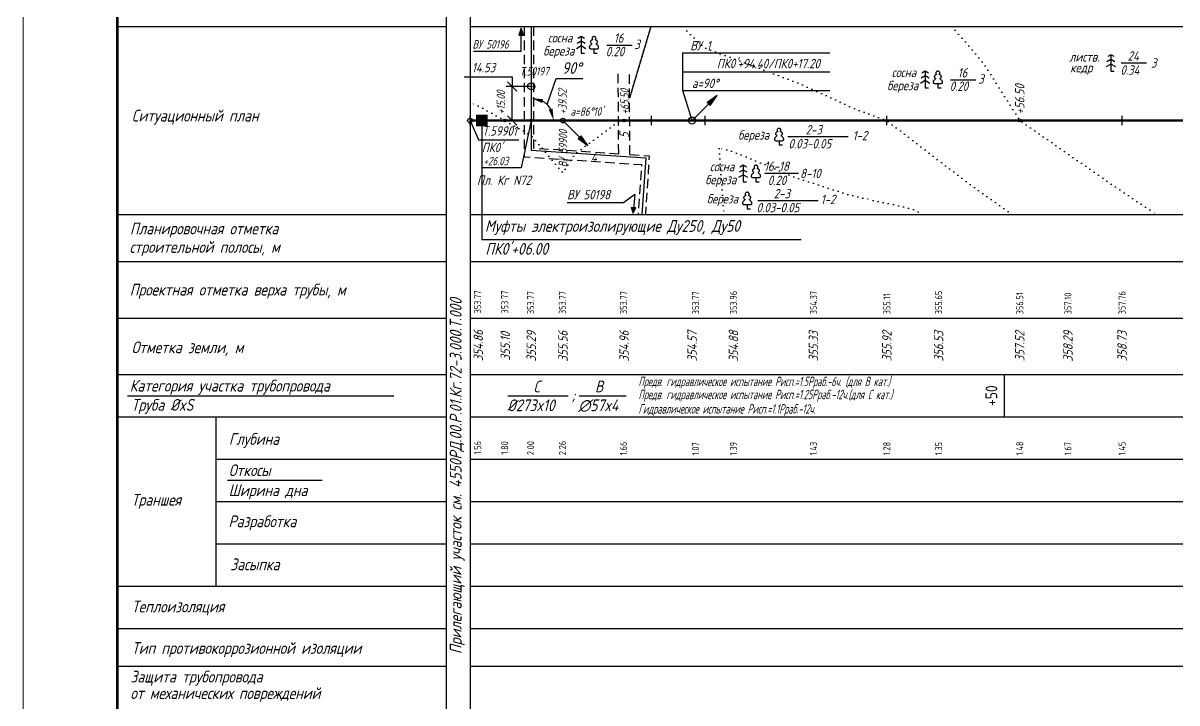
# Model space of a CAD drawing. Extents: x -1282 to 400, y 0 to 1149.
# Drawn here: x -1281.7 to -1036.4, y 709 to 853.5 of the extents above; entities that cross this region are included whole.
import ezdxf
from ezdxf.enums import TextEntityAlignment as Align

# ---------------------------------------------------------------- set-up
doc = ezdxf.new("R2010")
doc.units = 0
doc.linetypes.add('ИИDash_20_10', pattern=[3, 2, -1])
doc.linetypes.add('ИИDot', pattern=[1, 0, -1])
doc.layers.add('ИИ_ПРОФИЛЬ_025', color=7, linetype='Continuous', lineweight=25)
doc.layers.add('Подвал', color=7, linetype='Continuous')
doc.layers.add('ТХ-Л', color=140, linetype='Continuous')
doc.styles.add('1', font='simplex.shx', dxfattribs={"width": 0.8, "height": 1.5})
doc.styles.add('VNIPISIMPLEXCUR', font='simplex.shx', dxfattribs={"width": 0.8, "oblique": 15})
doc.dimstyles.new('ИИ-1000-м-dm$0', dxfattribs={"dimtxt": 2.5, "dimasz": 2.5, "dimexe": 1.25, "dimexo": 0, "dimgap": 1, "dimtad": 1, "dimtoh": 1, "dimzin": 1, "dimdsep": 46, "dimtxsty": 'VNIPISIMPLEXCUR', "dimblk": 'OBLIQUE', "dimcen": 2.5, "dimaunit": 1, "dimazin": 0, "dimtfac": 1, "dimtmove": 1, "dimatfit": 2, "dimfxl": 1, "dimarcsym": 0})
doc.dimstyles.new('ИИ-1000-м-dm$2', dxfattribs={"dimtxt": 2.5, "dimasz": 2.5, "dimexe": 1.25, "dimexo": 0, "dimgap": 1, "dimtad": 2, "dimtoh": 1, "dimzin": 1, "dimdsep": 46, "dimtxsty": 'VNIPISIMPLEXCUR', "dimcen": 2.5, "dimaunit": 1, "dimazin": 0, "dimtfac": 1, "dimtmove": 1, "dimatfit": 2, "dimfxl": 1, "dimarcsym": 0})

# ---------------------------------------------------------------- blocks, each defined once
blk = doc.blocks.new('ИИ04007')
at = {"color": 0, "linetype": 'Continuous', "lineweight": 25}
blk.add_lwpolyline([(-70, 0), (-70, -303), (0, -303), (0, 0), (-70, 0)], close=True, dxfattribs=at)
for points in [[(-70, -10), (0, -10)], [(-70, -50), (0, -50)], [(-70, -60), (0, -60)], [(-70, -72), (0, -72)], [(-70, -84), (0, -84)], [(-67.81, -88.55), (-11.16, -88.55)], [(-70, -93), (0, -93)], [(-70, -93), (-49, -93)], [(-49, -93), (-49, -102)], [(-49, -93), (-49, -129)], [(-49, -102), (0, -102)], [(-46.58, -106.46), (-26.46, -106.46)], [(-49, -111), (0, -111)], [(-49, -120), (0, -120)], [(-70, -129), (0, -129)], [(-70, -138), (0, -138)], [(-70, -146), (0, -146)]]:
    blk.add_lwpolyline(points, dxfattribs=at)
at = {"color": 0, "linetype": 'Continuous', "lineweight": 25, "style": 'VNIPISIMPLEXCUR', "oblique": 15, "width": 0.8}
for s, p in [('Ситуационный план', (-66.88, -30.21)), ('Планировочная отметка', (-67.27, -54.2)), ('строительной полосы, м', (-67.37, -58.14)), ('Проектная отметка верха трубы, м', (-67.32, -67.21)), ('Отметка земли, м', (-66.93, -79.48)), ('Категория участка трубопровода', (-67.32, -87.63)), ('Труба %%CxS', (-66.97, -91.71)), ('Глубина', (-46.25, -98.97)), ('Откосы', (-46.27, -105.61)), ('Ширина дна', (-46.32, -109.87)), ('Траншея', (-66.96, -111.89)), ('Разработка', (-46.34, -116.48)), ('Засыпка', (-45.96, -125.63)), ('Теплоизоляция', (-66.89, -134.58)), ('Тип противокоррозионной изоляции', (-66.9, -143.42)), ('Защита трубопровода', (-67.2, -149.5)), ('от механических повреждений', (-67.17, -153.01))]:
    blk.add_text(s, height=2.5, dxfattribs=at).set_placement(p)
blk = doc.blocks.new('ИИ15002')
at = {"linetype": 'Continuous', "lineweight": 25}
h = blk.add_hatch(color=0, dxfattribs=at)
edge = h.paths.add_edge_path()
edge.add_arc((0, 0), 0.3, 0, 360)
at = {"color": 0, "linetype": 'Continuous', "lineweight": 25}
blk.add_circle((0, 0), 0.3, dxfattribs=at)
at = {"color": 0, "linetype": 'Continuous', "style": 'VNIPISIMPLEXCUR', "oblique": 15, "width": 0.8}
blk.add_attdef('STATIONING', (1, 1.3), '', height=2, rotation=90, dxfattribs=at)
at = {"color": 7, "linetype": 'Continuous', "style": 'VNIPISIMPLEXCUR', "oblique": 15, "width": 0.8}
blk.add_attdef('HEIGHT', text='', height=2, dxfattribs=at).set_placement((0, -1.3), align=Align.TOP_CENTER)
blk = doc.blocks.new('ИИ053672А')
at = {"color": 0, "linetype": 'Continuous'}
for points in [[(0.85, 2.01), (0, 2.5), (-0.85, 2.01)], [(0.7, 3.1), (0, 3.5), (-0.7, 3.1)], [(0, 3.5), (0, 0), (0.7, 0)], [(1, 0.92), (0, 1.5), (-1, 0.92)]]:
    blk.add_lwpolyline(points, dxfattribs=at)
at = {"color": 0, "linetype": 'Continuous', "style": 'VNIPISIMPLEXCUR', "oblique": 15, "width": 0.8}
blk.add_attdef('RACE1', text='', height=2, dxfattribs=at).set_placement((-2, 2.25), align=Align.RIGHT)
blk.add_attdef('HEIGHT', (2, 2.25), '', height=2, dxfattribs=at)
blk.add_attdef('DISTANCE', text='', height=2, dxfattribs=at).set_placement((8.5, 1.75), align=Align.MIDDLE_LEFT)
blk.add_attdef('RACE2', text='', height=2, dxfattribs=at).set_placement((-2, 1.25), align=Align.TOP_RIGHT)
blk.add_attdef('THICKNESS', text='', height=2, dxfattribs=at).set_placement((2, 1.25), align=Align.TOP_LEFT)
blk = doc.blocks.new('ИИ053674А')
at = {"color": 0, "linetype": 'Continuous'}
for points in [[(-0.5, 2.01), (-1.35, 2.5), (-2.2, 2.01)], [(-0.65, 3.1), (-1.35, 3.5), (-2.05, 3.1)], [(-1.35, 3.5), (-1.35, 0), (-0.65, 0)], [(-0.35, 0.92), (-1.35, 1.5), (-2.35, 0.92)], [(1.35, 0.88), (1.35, 0), (2.05, 0)]]:
    blk.add_lwpolyline(points, dxfattribs=at)
blk.add_lwpolyline([(1.35, 0.88), (1.48, 0.88), (1.69, 0.88), (1.83, 0.88), (1.96, 0.89), (2.08, 0.91), (2.17, 0.94), (2.26, 1), (2.31, 1.07), (2.33, 1.15), (2.34, 1.23), (2.34, 1.29), (2.31, 1.38), (2.28, 1.45), (2.23, 1.52), (2.15, 1.61), (2.07, 1.69), (2, 1.77), (1.92, 1.84), (1.89, 1.89), (1.86, 1.93), (1.85, 1.97), (1.85, 1.99), (1.87, 2.02), (1.9, 2.05), (1.96, 2.12), (2.03, 2.2), (2.08, 2.29), (2.1, 2.37), (2.09, 2.44), (2.06, 2.52), (2.02, 2.58), (1.98, 2.62), (1.95, 2.65), (1.9, 2.68), (1.85, 2.71), (1.76, 2.76), (1.71, 2.79), (1.69, 2.81), (1.67, 2.83), (1.67, 2.85), (1.67, 2.87), (1.69, 2.89), (1.7, 2.93), (1.72, 2.97), (1.75, 3.03), (1.76, 3.1), (1.76, 3.19), (1.75, 3.25), (1.71, 3.32), (1.67, 3.38), (1.63, 3.41), (1.6, 3.44), (1.53, 3.48), (1.48, 3.49), (1.42, 3.5), (1.35, 3.5), (1.28, 3.5), (1.22, 3.49), (1.17, 3.48), (1.1, 3.44), (1.07, 3.41), (1.03, 3.38), (0.99, 3.32), (0.95, 3.25), (0.94, 3.19), (0.94, 3.1), (0.95, 3.03), (0.98, 2.97), (1, 2.93), (1.01, 2.89), (1.03, 2.87), (1.03, 2.85), (1.03, 2.83), (1.01, 2.81), (0.99, 2.79), (0.94, 2.76), (0.85, 2.71), (0.8, 2.68), (0.75, 2.65), (0.72, 2.62), (0.68, 2.58), (0.64, 2.52), (0.61, 2.44), (0.6, 2.37), (0.62, 2.29), (0.67, 2.2), (0.74, 2.12), (0.8, 2.05), (0.83, 2.02), (0.85, 1.99), (0.85, 1.97), (0.84, 1.93), (0.81, 1.89), (0.78, 1.84), (0.7, 1.77), (0.63, 1.69), (0.55, 1.61), (0.47, 1.52), (0.42, 1.45), (0.39, 1.38), (0.36, 1.29), (0.36, 1.23), (0.37, 1.15), (0.39, 1.07), (0.44, 1), (0.53, 0.94), (0.62, 0.91), (0.74, 0.89), (0.87, 0.88), (1.01, 0.88), (1.22, 0.88)], close=True, dxfattribs=at)
at = {"color": 0, "linetype": 'Continuous', "style": 'VNIPISIMPLEXCUR', "oblique": 15, "width": 0.8}
blk.add_attdef('RACE1', text='', height=2, dxfattribs=at).set_placement((-3.25, 2.25), align=Align.RIGHT)
blk.add_attdef('HEIGHT', (3, 2), '', height=2, dxfattribs=at)
blk.add_attdef('DISTANCE', text='', height=2, dxfattribs=at).set_placement((9.5, 1.75), align=Align.MIDDLE_LEFT)
blk.add_attdef('RACE2', text='', height=2, dxfattribs=at).set_placement((-3.25, 1.25), align=Align.TOP_RIGHT)
blk.add_attdef('THICKNESS', text='', height=2, dxfattribs=at).set_placement((3, 1.5), align=Align.TOP_LEFT)
blk = doc.blocks.new('ИИ053671А')
at = {"color": 0, "linetype": 'Continuous'}
blk.add_lwpolyline([(0, 0.88), (0.13, 0.88), (0.34, 0.88), (0.48, 0.88), (0.61, 0.89), (0.73, 0.91), (0.82, 0.94), (0.91, 1), (0.96, 1.07), (0.98, 1.15), (0.99, 1.23), (0.99, 1.29), (0.96, 1.38), (0.93, 1.45), (0.88, 1.52), (0.8, 1.61), (0.72, 1.69), (0.65, 1.77), (0.57, 1.84), (0.54, 1.89), (0.51, 1.93), (0.5, 1.97), (0.5, 1.99), (0.52, 2.02), (0.55, 2.05), (0.61, 2.12), (0.68, 2.2), (0.73, 2.29), (0.75, 2.37), (0.74, 2.44), (0.71, 2.52), (0.67, 2.58), (0.63, 2.62), (0.6, 2.65), (0.55, 2.68), (0.5, 2.71), (0.41, 2.76), (0.36, 2.79), (0.34, 2.81), (0.32, 2.83), (0.32, 2.85), (0.32, 2.87), (0.34, 2.89), (0.35, 2.93), (0.37, 2.97), (0.4, 3.03), (0.41, 3.1), (0.41, 3.19), (0.4, 3.25), (0.36, 3.32), (0.32, 3.38), (0.28, 3.41), (0.25, 3.44), (0.18, 3.48), (0.13, 3.49), (0.07, 3.5), (0, 3.5), (-0.07, 3.5), (-0.13, 3.49), (-0.18, 3.48), (-0.25, 3.44), (-0.28, 3.41), (-0.32, 3.38), (-0.36, 3.32), (-0.4, 3.25), (-0.41, 3.19), (-0.41, 3.1), (-0.4, 3.03), (-0.37, 2.97), (-0.35, 2.93), (-0.34, 2.89), (-0.32, 2.87), (-0.32, 2.85), (-0.32, 2.83), (-0.34, 2.81), (-0.36, 2.79), (-0.41, 2.76), (-0.5, 2.71), (-0.55, 2.68), (-0.6, 2.65), (-0.63, 2.62), (-0.67, 2.58), (-0.71, 2.52), (-0.74, 2.44), (-0.75, 2.37), (-0.73, 2.29), (-0.68, 2.2), (-0.61, 2.12), (-0.55, 2.05), (-0.52, 2.02), (-0.5, 1.99), (-0.5, 1.97), (-0.51, 1.93), (-0.54, 1.89), (-0.57, 1.84), (-0.65, 1.77), (-0.72, 1.69), (-0.8, 1.61), (-0.88, 1.52), (-0.93, 1.45), (-0.96, 1.38), (-0.99, 1.29), (-0.99, 1.23), (-0.98, 1.15), (-0.96, 1.07), (-0.91, 1), (-0.82, 0.94), (-0.73, 0.91), (-0.61, 0.89), (-0.48, 0.88), (-0.34, 0.88), (-0.13, 0.88)], close=True, dxfattribs=at)
blk.add_lwpolyline([(0, 0.88), (0, 0), (0.7, 0)], dxfattribs=at)
at = {"color": 0, "linetype": 'Continuous', "style": 'VNIPISIMPLEXCUR', "oblique": 15, "width": 0.8}
blk.add_attdef('RACE1', text='', height=2, dxfattribs=at).set_placement((-2, 2.25), align=Align.RIGHT)
blk.add_attdef('HEIGHT', (2, 2.25), '', height=2, dxfattribs=at)
blk.add_attdef('DISTANCE', text='', height=2, dxfattribs=at).set_placement((8.5, 1.75), align=Align.MIDDLE_LEFT)
blk.add_attdef('RACE2', text='', height=2, dxfattribs=at).set_placement((-2, 1.25), align=Align.TOP_RIGHT)
blk.add_attdef('THICKNESS', text='', height=2, dxfattribs=at).set_placement((2, 1.25), align=Align.TOP_LEFT)
blk = doc.blocks.new('ИИ04101')
at = {"linetype": 'Continuous', "lineweight": 25}
blk.add_hatch(color=0, dxfattribs=at).paths.add_polyline_path([(5, -0.44), (7.5, 0), (5, 0.44)])
at = {"color": 0, "linetype": 'Continuous', "lineweight": 25}
blk.add_lwpolyline([(7.5, 0), (0, 0)], dxfattribs=at)
blk.add_lwpolyline([(5, -0.44), (7.5, 0), (5, 0.44)], close=True, dxfattribs=at)
blk = doc.blocks.new('ИИ050052Р')
at = {"linetype": 'Continuous', "lineweight": 25}
h = blk.add_hatch(color=0, dxfattribs=at)
edge = h.paths.add_edge_path()
edge.add_arc((0, 0), 0.15, 0, 360)
at = {"color": 0, "linetype": 'Continuous', "lineweight": 25}
for radius in [0.75, 0.15]:
    blk.add_circle((0, 0), radius, dxfattribs=at)
at = {"color": 0, "linetype": 'Continuous', "style": 'VNIPISIMPLEXCUR', "oblique": 15, "width": 0.8}
for tag, p in [('CENTRE', (1.45, 0.7)), ('HEIGHT', (1.45, -2.7))]:
    blk.add_attdef(tag, p, '', height=2, dxfattribs=at)
for tag, p in [('NUMBER', (-2, -1)), ('STATIONING', (-2, -4.4)), ('ALPHA', (-2, -7.8))]:
    blk.add_attdef(tag, text='', height=2, dxfattribs=at).set_placement(p, align=Align.RIGHT)
at = {"color": 253, "linetype": 'Continuous', "style": 'VNIPISIMPLEXCUR', "oblique": 15, "width": 0.8, "flags": 1}
blk.add_attdef('NOTE', text='', height=1.6, dxfattribs=at).set_placement((-2, -10.8), align=Align.RIGHT)
blk = doc.blocks.new('*U35')
at = {"color": 0, "linetype": 'ByBlock', "lineweight": -2}
for points in [[(-1.93, 6.39), (-1.93, 14.39)], [(-1.93, 14.39), (29.28, 14.39)], [(-1.93, 10.39), (29.28, 10.39)], [(-1.93, 6.39), (29.28, 6.39)], [(0, 0), (-1.93, 6.39)]]:
    blk.add_lwpolyline(points, dxfattribs=at)
blk = doc.blocks.new('ИИ15009')
at = {"linetype": 'Continuous', "lineweight": 25}
blk.add_hatch(color=0, dxfattribs=at).paths.add_polyline_path([(0, 0), (1.5, -0.5), (1.5, 0.5)])
at = {"color": 0, "linetype": 'Continuous', "lineweight": 25}
blk.add_lwpolyline([(0, 0), (1.5, -0.5), (1.5, 0.5)], close=True, dxfattribs=at)
blk.add_lwpolyline([(5, 0), (0, 0)], dxfattribs=at)
blk = doc.blocks.new('*D36')
at = {"layer": 'Defpoints', "color": 0, "transparency": 16777216}
for p in [(-1173.7, 852.82), (-1169.55, 835.21), (-1186.71, 832.82), (-148.11, 832.82), (-1173.7, 826.51)]:
    blk.add_point(p, dxfattribs=at)
at = {"layer": 'ИИ_ПРОФИЛЬ_025', "color": 0, "lineweight": -2, "transparency": 16777216}
for p, q in [((-1170.31, 836.2), (-1168.42, 841.73)), ((-1168.42, 841.73), (-1162.76, 841.73))]:
    blk.add_line(p, q, dxfattribs=at)
blk.add_arc((-1173.7, 832.82), 4.79, 30.2808, 59.7255, dxfattribs=at)
at = {"layer": 'ИИ_ПРОФИЛЬ_025', "color": 0, "transparency": 16777216}
for points in [[(-1171.39, 836.55), (-1171.18, 837.35), (-1173.7, 837.6)], [(-1169.16, 835.34), (-1169.97, 835.12), (-1168.91, 832.82)]]:
    blk.add_solid(points, dxfattribs=at)
at = {"layer": 'ИИ_ПРОФИЛЬ_025', "color": 0, "transparency": 16777216, "insert": (-1165.09, 843.98), "char_height": 2.5, "attachment_point": 5, "style": 'VNIPISIMPLEXCUR'}
blk.add_mtext('90°', dxfattribs=at)
blk = doc.blocks.new('_Oblique')
at = {"color": 0, "linetype": 'ByBlock', "lineweight": -2}
blk.add_line((-0.5, -0.5), (0.5, 0.5), dxfattribs=at)
blk = doc.blocks.new('*D37')
at = {"layer": 'Defpoints', "color": 0, "transparency": 16777216}
for p in [(-1177.75, 840.08), (-1173.7, 840.08, 177.8), (-1173.7, 832.82)]:
    blk.add_point(p, dxfattribs=at)
at = {"layer": 'ИИ_ПРОФИЛЬ_025', "color": 0, "lineweight": -2, "transparency": 16777216}
for p, q in [((-1187.92, 842.08), (-1177.75, 842.08)), ((-1177.75, 842.08), (-1177.75, 840.08)), ((-1173.7, 840.08), (-1179, 840.08)), ((-1177.75, 832.82), (-1177.75, 840.08)), ((-1173.7, 832.82), (-1179, 832.82))]:
    blk.add_line(p, q, dxfattribs=at)
at = {"layer": 'ИИ_ПРОФИЛЬ_025', "color": 0, "lineweight": -2, "transparency": 16777216, "xscale": 2, "yscale": 2, "zscale": 2}
for p, rotation in [((-1177.75, 840.08), 90.00634084532464), ((-1177.75, 832.82), 270.0063408453246)]:
    blk.add_blockref('_Oblique', p, dxfattribs=dict(at, rotation=rotation))
at = {"layer": 'ИИ_ПРОФИЛЬ_025', "color": 0, "transparency": 16777216, "insert": (-1183.84, 844.08), "char_height": 2, "attachment_point": 5, "style": 'VNIPISIMPLEXCUR'}
blk.add_mtext('14.53', dxfattribs=at)
blk = doc.blocks.new('Siberia.Format{2cbf39c7-8ef5-4aea-8fe3-75a881f60512}')
at = {"layer": 'ИИ_ПРОФИЛЬ_025', "color": 0, "linetype": 'Continuous', "lineweight": 15}
blk.add_lwpolyline([(0, 0), (1682, 0), (1682, 594), (0, 594), (0, 0)], dxfattribs=at)
at = {"layer": 'ИИ_ПРОФИЛЬ_025', "color": 0, "linetype": 'Continuous', "lineweight": 60}
blk.add_lwpolyline([(20, 5), (1677, 5), (1677, 589), (20, 589), (20, 5)], dxfattribs=at)

msp = doc.modelspace()

# ---------------------------------------------------------------- hatches: boundary and pattern name
at = {"layer": 'ТХ-Л'}
h = msp.add_hatch(color=256, dxfattribs=at)
h.dxf.hatch_style = 1
h.paths.add_polyline_path([(-1185.213, 833.803), (-1185.213, 832.817), (-1183.213, 832.817), (-1183.213, 833.803)])
h.paths.add_polyline_path([(-1184.213, 832.817), (-1185.213, 832.817), (-1185.213, 832.064), (-1184.213, 832.06)])
h.paths.add_polyline_path([(-1183.213, 832.057), (-1183.213, 832.817), (-1184.213, 832.817), (-1184.213, 832.06)])

# ---------------------------------------------------------------- linework, layer by layer
at = {"layer": 'ИИ_ПРОФИЛЬ_025', "flags": 128}
for points in [[(-1186.713, 862.817), (-1186.713, 559.817)], [(-1186.713, 852.817), (-148.113, 852.817)], [(-1173.701, 852.817), (-1173.698, 826.507), (-1149.326, 824.875), (-1150.203, 812.817)], [(-1157.643, 848.875), (-1152.261, 848.875)], [(-1175.808, 847.486), (-1185.996, 847.486)], [(-1048.295, 845.084), (-1042.914, 845.084)], [(-1084.547, 841.504), (-1079.165, 841.504)], [(-1186.713, 831.817), (-1186.713, 833.817)], [(-1186.713, 832.817), (-898.113, 832.817)], [(-1186.713, 832.817), (-1184.916, 828.731), (-1176.335, 828.731)], [(-1148.113, 831.817), (-1148.113, 833.817)], [(-1136.713, 831.817), (-1136.713, 833.817)], [(-1098.113, 831.817), (-1098.113, 833.817)], [(-1048.113, 831.817), (-1048.113, 833.817)], [(-1119.165, 829.412), (-1106.352, 829.412)], [(-1124.041, 821.598), (-1116.878, 821.598)], [(-1151.687, 817.097), (-1154.093, 815.332), (-1166.032, 815.332)], [(-1125.516, 815.816), (-1112.703, 815.816)], [(-1186.713, 812.817), (-148.113, 812.817)], [(-1186.713, 802.817), (-148.113, 802.817)], [(-1186.713, 790.817), (-148.113, 790.817)], [(-1186.713, 778.817), (-148.113, 778.817)], [(-1186.713, 769.817), (-148.113, 769.817)], [(-1186.713, 760.817), (-148.113, 760.817)], [(-1186.713, 751.817), (-148.113, 751.817)], [(-1186.713, 742.817), (-148.113, 742.817)], [(-1186.713, 733.817), (-148.113, 733.817)], [(-1186.713, 724.817), (-148.113, 724.817)], [(-1186.713, 716.817), (-148.113, 716.817)]]:
    msp.add_lwpolyline(points, dxfattribs=at)
at = {"layer": 'ИИ_ПРОФИЛЬ_025', "linetype": 'ИИDash_20_10', "flags": 128}
for points in [[(-1175.201, 852.817), (-1175.198, 825.104), (-1150.271, 823.453), (-1150.976, 812.817)], [(-1173.201, 852.817), (-1173.198, 826.974), (-1155.109, 825.763)]]:
    msp.add_lwpolyline(points, dxfattribs=at)
at = {"layer": 'ИИ_ПРОФИЛЬ_025', "elevation": -177.78, "flags": 128}
msp.add_lwpolyline([(-1148.255, 852.817), (-1152.803, 837.593)], dxfattribs=at)
at = {"layer": 'ИИ_ПРОФИЛЬ_025', "linetype": 'ИИDot', "flags": 128}
for points in [[(-1148.254, 852.817), (-1152.801, 837.593)], [(-1071.445, 812.817), (-1080.403, 819.191), (-1098.113, 832.817), (-1104.765, 835.266), (-1116.821, 840.751), (-1136.921, 848.32), (-1141.558, 852.817)], [(-1084.33, 852.817), (-1082.531, 850.827), (-1077.629, 845.08), (-1069.791, 832.817), (-1050.239, 819.185), (-1040.739, 812.817)], [(-1155.15, 832.576), (-1164.399, 825.736), (-1166.989, 821.715), (-1173.846, 829.794), (-1185.738, 836.374), (-1186.713, 836.252)], [(-1090.56, 812.817), (-1092.074, 813.806), (-1095.869, 814.769), (-1102.111, 816.074), (-1106.547, 817.144), (-1118.197, 820.923), (-1123.699, 823.336), (-1131.61, 826.526), (-1133.736, 826.843)]]:
    msp.add_lwpolyline(points, dxfattribs=at)
at = {"layer": 'ИИ_ПРОФИЛЬ_025', "linetype": 'ИИDash_20_10', "flags": 128}
for points, elevation in [([(-1155.109, 825.763), (-1155.212, 842.716)], -0.27), ([(-1152.73, 825.604), (-1152.834, 842.746)], -0.33), ([(-1152.73, 825.604), (-1148.634, 825.323), (-1149.41, 812.817)], -0.33)]:
    msp.add_lwpolyline(points, dxfattribs=dict(at, elevation=elevation))
at = {"layer": 'ИИ_ПРОФИЛЬ_025'}
msp.add_lwpolyline([(-1173.699, 832.817), (-1175.827, 822.743), (-1184.092, 822.743)], dxfattribs=at)
at = {"layer": 'ИИ_ПРОФИЛЬ_025', "linetype": 'ИИDot', "elevation": -177.78, "flags": 128}
msp.add_lwpolyline([(-1133.736, 826.843), (-1133.547, 823.83), (-1132.764, 812.817)], dxfattribs=at)
at = {"layer": 'ИИ_ПРОФИЛЬ_025'}
for centre in [(-1186.713, 832.817), (-1166.953, 832.817)]:
    msp.add_circle(centre, 0.5, dxfattribs=at)
at = {"layer": 'ТХ-Л', "const_width": 0.5}
for points in [[(-1185.213, 831.803), (-1185.213, 833.803), (-1183.213, 833.803), (-1183.213, 831.803), (-1185.213, 831.803)], [(-1186.713, 832.817), (-898.113, 832.817)]]:
    msp.add_lwpolyline(points, dxfattribs=at)
at = {"layer": 'ТХ-Л'}
for points in [[(-1184.213, 832.817), (-1184.213, 807.52), (-1116.288, 807.52)], [(-1073.113, 769.817), (-1073.113, 778.817)], [(-1178.642, 774.25), (-1165.822, 774.25)], [(-1163.504, 774.25), (-1153.505, 774.25)]]:
    msp.add_lwpolyline(points, dxfattribs=at)

# ---------------------------------------------------------------- block references
at = {"layer": 'ИИ_ПРОФИЛЬ_025', "linetype": 'Continuous'}
msp.add_blockref('Siberia.Format{2cbf39c7-8ef5-4aea-8fe3-75a881f60512}', (-1281.713, 554.817), dxfattribs=at)
at = {"layer": 'ИИ_ПРОФИЛЬ_025'}
msp.add_blockref('ИИ04007', (-1191.713, 862.817), dxfattribs=at)
for name, p, rotation in [('ИИ15009', (-1175.808, 852.486), 270), ('*U35', (-1139.513, 832.817), 359.9999404567986), ('ИИ04101', (-1139.513, 832.817), 45), ('ИИ04101', (-1166.953, 832.817), 315)]:
    msp.add_blockref(name, p, dxfattribs=dict(at, rotation=rotation))
ref = msp.add_blockref('ИИ053674А', (-1161.715, 847.17), dxfattribs=dict(at, rotation=359.9999404500813))
ref.add_attrib('RACE1', 'сосна', dxfattribs={"layer": '0', "color": 0, "linetype": 'Continuous', "height": 2, "rotation": 359.99994, "style": 'VNIPISIMPLEXCUR', "oblique": 15, "width": 0.8}).set_placement((-1164.965, 849.42), align=Align.RIGHT)
ref.add_attrib('RACE2', 'береза', dxfattribs={"layer": '0', "color": 0, "linetype": 'Continuous', "height": 2, "rotation": 359.99994, "style": 'VNIPISIMPLEXCUR', "oblique": 15, "width": 0.8}).set_placement((-1164.53, 848.626), align=Align.TOP_RIGHT)
ref.add_attrib('HEIGHT', '16', (-1156.157, 849.357), dxfattribs={"layer": '0', "color": 0, "linetype": 'Continuous', "height": 2, "rotation": 359.99994, "style": 'VNIPISIMPLEXCUR', "oblique": 15, "width": 0.8})
ref.add_attrib('THICKNESS', '0.20', dxfattribs={"layer": '0', "color": 0, "linetype": 'Continuous', "height": 2, "rotation": 359.99994, "style": 'VNIPISIMPLEXCUR', "oblique": 15, "width": 0.8}).set_placement((-1157.855, 848.478), align=Align.TOP_LEFT)
ref.add_attrib('DISTANCE', '3', dxfattribs={"layer": '0', "color": 0, "linetype": 'Continuous', "height": 2, "rotation": 359.99994, "style": 'VNIPISIMPLEXCUR', "oblique": 15, "width": 0.8}).set_placement((-1151.767, 849.035), align=Align.MIDDLE_LEFT)
ref = msp.add_blockref('ИИ050052Р', (-1139.513, 832.817), dxfattribs=dict(at, rotation=359.9999404509227))
ref.add_attrib('NUMBER', 'ВУ 1', dxfattribs={"layer": '0', "color": 0, "height": 2, "rotation": 359.99994, "style": 'VNIPISIMPLEXCUR', "oblique": 15, "width": 0.8}).set_placement((-1135.599, 847.747), align=Align.RIGHT)
ref.add_attrib('STATIONING', "ПК0'+94.40/ПК0+17.20", dxfattribs={"layer": '0', "color": 0, "height": 2, "rotation": 359.99994, "style": 'VNIPISIMPLEXCUR', "oblique": 15, "width": 0.8}).set_placement((-1112.347, 843.923), align=Align.RIGHT)
ref.add_attrib('ALPHA', 'a=90°', dxfattribs={"layer": '0', "color": 0, "height": 2, "rotation": 359.99994, "style": 'VNIPISIMPLEXCUR', "oblique": 15, "width": 0.8}).set_placement((-1133.893, 839.724), align=Align.RIGHT)
ref = msp.add_blockref('ИИ053672А', (-1050.464, 843.305), dxfattribs=dict(at, rotation=359.9999404500813))
ref.add_attrib('RACE1', 'листв.', dxfattribs={"layer": '0', "color": 0, "linetype": 'Continuous', "height": 2, "rotation": 359.99994, "style": 'VNIPISIMPLEXCUR', "oblique": 15, "width": 0.8}).set_placement((-1052.905, 845.35), align=Align.RIGHT)
ref.add_attrib('RACE2', 'кедр', dxfattribs={"layer": '0', "color": 0, "linetype": 'Continuous', "height": 2, "rotation": 359.99994, "style": 'VNIPISIMPLEXCUR', "oblique": 15, "width": 0.8}).set_placement((-1054.408, 845.061), align=Align.TOP_RIGHT)
ref.add_attrib('HEIGHT', '24', (-1046.93, 845.547), dxfattribs={"layer": '0', "color": 0, "linetype": 'Continuous', "height": 2, "rotation": 359.99994, "style": 'VNIPISIMPLEXCUR', "oblique": 15, "width": 0.8})
ref.add_attrib('THICKNESS', '0.34', dxfattribs={"layer": '0', "color": 0, "linetype": 'Continuous', "height": 2, "rotation": 359.99994, "style": 'VNIPISIMPLEXCUR', "oblique": 15, "width": 0.8}).set_placement((-1048.464, 844.555), align=Align.TOP_LEFT)
ref.add_attrib('DISTANCE', '3', dxfattribs={"layer": '0', "color": 0, "linetype": 'Continuous', "height": 2, "rotation": 359.99994, "style": 'VNIPISIMPLEXCUR', "oblique": 15, "width": 0.8}).set_placement((-1041.964, 845.055), align=Align.MIDDLE_LEFT)
ref = msp.add_blockref('ИИ050052Р', (-1173.699, 840.082, 177.8), dxfattribs=at)
ref.add_attrib('NUMBER', 'Т.50197', dxfattribs={"layer": '0', "color": 0, "linetype": 'Continuous', "height": 1.8, "rotation": 0, "style": 'VNIPISIMPLEXCUR', "oblique": 15, "width": 0.75}).set_placement((-1169.986, 842.384, 177.8), align=Align.RIGHT)
ref = msp.add_blockref('ИИ053674А', (-1088.619, 839.799), dxfattribs=dict(at, rotation=359.9999404500813))
ref.add_attrib('RACE1', 'сосна', dxfattribs={"layer": '0', "color": 0, "linetype": 'Continuous', "height": 2, "rotation": 359.99994, "style": 'VNIPISIMPLEXCUR', "oblique": 15, "width": 0.8}).set_placement((-1091.869, 842.049), align=Align.RIGHT)
ref.add_attrib('RACE2', 'береза', dxfattribs={"layer": '0', "color": 0, "linetype": 'Continuous', "height": 2, "rotation": 359.99994, "style": 'VNIPISIMPLEXCUR', "oblique": 15, "width": 0.8}).set_placement((-1091.434, 841.255), align=Align.TOP_RIGHT)
ref.add_attrib('HEIGHT', '16', (-1083.061, 841.986), dxfattribs={"layer": '0', "color": 0, "linetype": 'Continuous', "height": 2, "rotation": 359.99994, "style": 'VNIPISIMPLEXCUR', "oblique": 15, "width": 0.8})
ref.add_attrib('THICKNESS', '0.20', dxfattribs={"layer": '0', "color": 0, "linetype": 'Continuous', "height": 2, "rotation": 359.99994, "style": 'VNIPISIMPLEXCUR', "oblique": 15, "width": 0.8}).set_placement((-1084.759, 841.107), align=Align.TOP_LEFT)
ref.add_attrib('DISTANCE', '3', dxfattribs={"layer": '0', "color": 0, "linetype": 'Continuous', "height": 2, "rotation": 359.99994, "style": 'VNIPISIMPLEXCUR', "oblique": 15, "width": 0.8}).set_placement((-1078.671, 841.664), align=Align.MIDDLE_LEFT)
ref = msp.add_blockref('ИИ15002', (-1179.308, 832.817), dxfattribs=at)
ref.add_attrib('STATIONING', '+15.00', (-1179.242, 834.153), dxfattribs={"layer": '0', "color": 0, "linetype": 'Continuous', "height": 1.8, "rotation": 90, "style": 'VNIPISIMPLEXCUR', "oblique": 15, "width": 0.75})
ref = msp.add_blockref('ИИ15002', (-1153.963, 832.817), dxfattribs=at)
ref.add_attrib('STATIONING', '+65.50', (-1152.963, 834.117), dxfattribs={"layer": '0', "color": 0, "linetype": 'Continuous', "height": 1.8, "rotation": 90, "style": 'VNIPISIMPLEXCUR', "oblique": 15, "width": 0.75})
msp.add_blockref('ИИ15002', (-1069.863, 832.817), dxfattribs=at).add_auto_attribs({'STATIONING': '+56.50'})
ref = msp.add_blockref('ИИ15002', (-1173.699, 832.817), dxfattribs=at)
ref.add_attrib('STATIONING', '+26.03', (-1183.868, 823.302), dxfattribs={"layer": '0', "color": 0, "linetype": 'Continuous', "height": 1.8, "style": 'VNIPISIMPLEXCUR', "oblique": 15, "width": 0.75})
ref = msp.add_blockref('ИИ053671А', (-1121.019, 827.633), dxfattribs=dict(at, rotation=359.9999404500813))
ref.add_attrib('RACE1', 'береза', dxfattribs={"layer": '0', "color": 0, "linetype": 'Continuous', "height": 2, "rotation": 359.99994, "style": 'VNIPISIMPLEXCUR', "oblique": 15, "width": 0.8}).set_placement((-1123.11, 828.74), align=Align.RIGHT)
ref.add_attrib('HEIGHT', '2-3', (-1115.365, 829.855), dxfattribs={"layer": '0', "color": 0, "linetype": 'Continuous', "height": 2, "rotation": 359.99994, "style": 'VNIPISIMPLEXCUR', "oblique": 15, "width": 0.8})
ref.add_attrib('THICKNESS', '0.03-0.05', dxfattribs={"layer": '0', "color": 0, "linetype": 'Continuous', "height": 2, "rotation": 359.99994, "style": 'VNIPISIMPLEXCUR', "oblique": 15, "width": 0.8}).set_placement((-1119.019, 828.883), align=Align.TOP_LEFT)
ref.add_attrib('DISTANCE', '1-2', dxfattribs={"layer": '0', "color": 0, "linetype": 'Continuous', "height": 2, "rotation": 359.99994, "style": 'VNIPISIMPLEXCUR', "oblique": 15, "width": 0.8}).set_placement((-1105.396, 829.615), align=Align.MIDDLE_LEFT)
ref = msp.add_blockref('ИИ053674А', (-1127.285, 819.794), dxfattribs=dict(at, rotation=359.9999404500813))
ref.add_attrib('RACE1', 'сосна', dxfattribs={"layer": '0', "color": 0, "linetype": 'Continuous', "height": 2, "rotation": 359.99994, "style": 'VNIPISIMPLEXCUR', "oblique": 15, "width": 0.8}).set_placement((-1130.535, 822.044), align=Align.RIGHT)
ref.add_attrib('RACE2', 'береза', dxfattribs={"layer": '0', "color": 0, "linetype": 'Continuous', "height": 2, "rotation": 359.99994, "style": 'VNIPISIMPLEXCUR', "oblique": 15, "width": 0.8}).set_placement((-1130.099, 821.25), align=Align.TOP_RIGHT)
ref.add_attrib('HEIGHT', '16-18', (-1124.204, 822.109), dxfattribs={"layer": '0', "color": 0, "linetype": 'Continuous', "height": 2, "rotation": 359.99994, "style": 'VNIPISIMPLEXCUR', "oblique": 15, "width": 0.8})
ref.add_attrib('THICKNESS', '0.20', dxfattribs={"layer": '0', "color": 0, "linetype": 'Continuous', "height": 2, "rotation": 359.99994, "style": 'VNIPISIMPLEXCUR', "oblique": 15, "width": 0.8}).set_placement((-1123.424, 821.102), align=Align.TOP_LEFT)
ref.add_attrib('DISTANCE', '8-10', dxfattribs={"layer": '0', "color": 0, "linetype": 'Continuous', "height": 2, "rotation": 359.99994, "style": 'VNIPISIMPLEXCUR', "oblique": 15, "width": 0.8}).set_placement((-1116.552, 821.559), align=Align.MIDDLE_LEFT)
at = {"layer": 'ИИ_ПРОФИЛЬ_025', "xscale": 0.8, "rotation": 84.91884234}
msp.add_blockref('ИИ15009', (-1152.041, 813.113), dxfattribs=at)
at = {"layer": 'ИИ_ПРОФИЛЬ_025'}
ref = msp.add_blockref('ИИ053671А', (-1127.794, 814.055), dxfattribs=dict(at, rotation=359.9999404500813))
ref.add_attrib('RACE1', 'береза', dxfattribs={"layer": '0', "color": 0, "linetype": 'Continuous', "height": 2, "rotation": 359.99994, "style": 'VNIPISIMPLEXCUR', "oblique": 15, "width": 0.8}).set_placement((-1129.733, 815.185), align=Align.RIGHT)
ref.add_attrib('HEIGHT', '2-3', (-1122.141, 816.278), dxfattribs={"layer": '0', "color": 0, "linetype": 'Continuous', "height": 2, "rotation": 359.99994, "style": 'VNIPISIMPLEXCUR', "oblique": 15, "width": 0.8})
ref.add_attrib('THICKNESS', '0.03-0.05', dxfattribs={"layer": '0', "color": 0, "linetype": 'Continuous', "height": 2, "rotation": 359.99994, "style": 'VNIPISIMPLEXCUR', "oblique": 15, "width": 0.8}).set_placement((-1125.794, 815.305), align=Align.TOP_LEFT)
ref.add_attrib('DISTANCE', '1-2', dxfattribs={"layer": '0', "color": 0, "linetype": 'Continuous', "height": 2, "rotation": 359.99994, "style": 'VNIPISIMPLEXCUR', "oblique": 15, "width": 0.8}).set_placement((-1112.172, 816.038), align=Align.MIDDLE_LEFT)

# ---------------------------------------------------------------- texts
at = {"layer": 'ИИ_ПРОФИЛЬ_025', "style": 'VNIPISIMPLEXCUR', "oblique": 15}
for s, height, width, p in [('ВУ 50196', 1.8, 0.75, (-1186.186, 848.116)), ("a=86°10'", 1.8, 0.75, (-1165.341, 833.825)), ('ВУ 50198', 2, 0.8, (-1166.066, 816.071))]:
    msp.add_text(s, height=height, dxfattribs=dict(at, width=width)).set_placement(p)
at = {"layer": 'ИИ_ПРОФИЛЬ_025', "style": 'VNIPISIMPLEXCUR', "oblique": 15, "width": 0.75}
msp.add_text('+39.52', height=1.8, rotation=90, dxfattribs=at).set_placement((-1167.064, 834.135), align=Align.MIDDLE_LEFT)
at = {"layer": 'ИИ_ПРОФИЛЬ_025', "style": 'VNIPISIMPLEXCUR', "oblique": 15, "width": 0.8}
msp.add_text('Т.59901', height=2, dxfattribs=at).set_placement((-1176.77, 830.602), align=Align.MIDDLE_RIGHT)
at = {"layer": 'ИИ_ПРОФИЛЬ_025', "style": 'VNIPISIMPLEXCUR', "oblique": 15, "width": 0.75}
msp.add_text('ВУ 59900', height=1.8, rotation=90, dxfattribs=at).set_placement((-1166.953, 830.817), align=Align.MIDDLE_RIGHT)
at = {"layer": 'ИИ_ПРОФИЛЬ_025', "style": 'VNIPISIMPLEXCUR', "oblique": 15, "width": 0.8}
for s, rotation, p in [('5', 90.34577, (-1152.958, 829.104)), ('4', 356.21044, (-1161.062, 824.1)), ('Пл. Кг N72', 359.99994, (-1185.225, 819.124))]:
    msp.add_text(s, height=2, rotation=rotation, dxfattribs=at).set_placement(p)
msp.add_text("ПК0'", height=2, dxfattribs=at).set_placement((-1184.206, 827.086), align=Align.MIDDLE_LEFT)
for s, p in [('354.86', (-1183.962, 784.961)), ('355.10', (-1178.213, 784.817)), ('355.29', (-1172.698, 784.817)), ('355.56', (-1165.953, 784.817)), ('354.96', (-1152.963, 784.817)), ('354.57', (-1138.513, 784.817)), ('354.88', (-1129.713, 784.817)), ('355.33', (-1112.713, 784.817)), ('355.92', (-1097.113, 784.817)), ('356.53', (-1086.113, 784.817)), ('357.52', (-1068.863, 784.817)), ('358.29', (-1058.613, 784.817)), ('358.73', (-1047.113, 784.817))]:
    msp.add_text(s, height=2, rotation=90, dxfattribs=at).set_placement(p, align=Align.CENTER)
at = {"layer": 'Подвал', "char_height": 1.5, "rotation": 89.99998, "style": 'VNIPISIMPLEXCUR'}
for s, insert, attachment_point in [('\\W0.800;\\W0.8;\\Q0.0;353.77', (-1139.513, 791.617), 1), ('\\W0.800;\\W0.8;\\Q0.0;353.96', (-1130.713, 791.617), 4), ('\\W0.800;\\W0.8;\\Q0.0;354.37', (-1113.713, 791.617), 4), ('\\W0.800;\\W0.8;\\Q0.0;355.11', (-1098.113, 791.617), 4), ('\\W0.800;\\W0.8;\\Q0.0;355.65', (-1087.113, 791.617), 4), ('\\W0.800;\\W0.8;\\Q0.0;356.51', (-1069.863, 791.617), 4), ('\\W0.800;\\W0.8;\\Q0.0;357.10', (-1059.613, 791.617), 4), ('\\W0.800;\\W0.8;\\Q0.0;357.76', (-1048.113, 791.617), 4), ('\\W0.800;\\W0.8;\\Q0.0;1.07', (-1139.513, 761.617), 1), ('\\W0.800;\\W0.8;\\Q0.0;1.39', (-1130.713, 761.617), 4), ('\\W0.800;\\W0.8;\\Q0.0;1.43', (-1113.713, 761.617), 4), ('\\W0.800;\\W0.8;\\Q0.0;1.28', (-1098.113, 761.617), 4), ('\\W0.800;\\W0.8;\\Q0.0;1.35', (-1087.113, 761.617), 4), ('\\W0.800;\\W0.8;\\Q0.0;1.48', (-1069.863, 761.617), 4), ('\\W0.800;\\W0.8;\\Q0.0;1.67', (-1059.613, 761.617), 4), ('\\W0.800;\\W0.8;\\Q0.0;1.45', (-1048.113, 761.617), 4)]:
    msp.add_mtext(s, dxfattribs=dict(at, insert=insert, attachment_point=attachment_point))
at = {"layer": 'ТХ-Л', "style": 'VNIPISIMPLEXCUR', "oblique": 15}
for s, height, width, p in [('Муфты электроизолирующие Ду250, Ду50 ', 2.5, 0.8, (-1183.533, 809.147)), ("ПК0'+06.00", 2.5, 0.8, (-1183.449, 804.287)), ('С', 2.5, 0.8, (-1173.211, 775.018)), ('В', 2.5, 0.8, (-1160.155, 775.018)), ('Предв. гидравлическое испытание Рисп.=1.5Рраб.-6ч. (для В кат.)', 2, 0.6, (-1150.913, 776.342)), ('Предв. гидравлическое испытание Рисп.=1.25Рраб.-12ч.(для C кат.)', 2, 0.6, (-1150.913, 773.564)), ('%%C273x10 ', 2.5, 0.8, (-1178.775, 771.013)), ('Гидравлическое испытание Рисп.=1.1Рраб.-12ч.', 2, 0.6, (-1150.913, 770.506))]:
    msp.add_text(s, height=height, dxfattribs=dict(at, width=width)).set_placement(p)
at = {"layer": 'ТХ-Л', "style": '1', "oblique": 15, "width": 0.8}
msp.add_text('Прилегающий участок см. 4550РД.00.Р.01.Кг.72-3.000.Т.000', height=2.5, rotation=89.99998, dxfattribs=at).set_placement((-1188.5, 757.198), align=Align.CENTER)
at = {"layer": 'ТХ-Л', "style": 'VNIPISIMPLEXCUR'}
for s, insert, char_height, attachment_point, rotation in [('\\W0.800;\\W0.8;\\Q0.0;353.77', (-1185.839, 791.799), 1.5, 1, 89.99998), ('\\W0.800;\\W0.8;\\Q0.0;353.77', (-1180.09, 791.769), 1.5, 1, 89.99998), ('\\W0.800;\\W0.8;\\Q0.0;353.77', (-1174.575, 791.655), 1.5, 1, 89.99998), ('\\W0.800;\\W0.8;\\Q0.0;353.77', (-1167.83, 791.655), 1.5, 1, 89.99998), ('\\W0.800;\\W0.8;\\Q0.0;353.77', (-1154.84, 791.655), 1.5, 1, 89.99998), ('{\\Q0;+50}', (-1074.647, 774.317), 2.5, 8, 89.672), ('{\\Q0;1.56}', (-1185.839, 761.799), 1.5, 1, 89.99998), ('{\\Q0;1.80}', (-1180.09, 761.769), 1.5, 1, 89.99998), ('{\\Q0;2.00}', (-1174.575, 761.655), 1.5, 1, 89.99998), ('{\\Q0;2.26}', (-1167.83, 761.655), 1.5, 1, 89.99998), ('{\\Q0;1.66}', (-1154.84, 761.655), 1.5, 1, 89.99998)]:
    msp.add_mtext(s, dxfattribs=dict(at, insert=insert, char_height=char_height, attachment_point=attachment_point, rotation=rotation))
at = {"layer": 'ТХ-Л', "char_height": 2.5, "attachment_point": 1, "style": 'VNIPISIMPLEXCUR'}
for s, insert, width in [(';', (-1165.132, 775.658), 1.06187), ('∅57x4', (-1163.677, 773.513), 12.25)]:
    msp.add_mtext(s, dxfattribs=dict(at, insert=insert, width=width))

# ---------------------------------------------------------------- dimensions: what is measured, and where the dimension line sits
at = {"layer": 'ИИ_ПРОФИЛЬ_025'}
dim = msp.add_angular_dim_2l(base=(-1169.554, 835.21), line1=((-1173.701, 852.817), (-1173.698, 826.507)), line2=((-1186.713, 832.817), (-148.113, 832.817)), dimstyle='ИИ-1000-м-dm$2', override={"dimadec": 0}, dxfattribs=at)
dim.commit()
dim.dimension.update_dxf_attribs({"geometry": '*D36', "text_midpoint": (-1165.09, 843.982), "dimtype": 162})
dim = msp.add_linear_dim(base=(-1177.748, 840.081), p1=(-1173.699, 832.817), p2=(-1173.699, 840.082, 177.8), angle=90.00634, text='14.53', dimstyle='ИИ-1000-м-dm$0', override={"dimtxt": 2, "dimasz": 2, "dimzin": 0}, dxfattribs=at)
dim.commit()
dim.dimension.update_dxf_attribs({"geometry": '*D37', "text_midpoint": (-1180.12, 841.532), "dimtype": 161})

doc.saveas('drawing.dxf')
